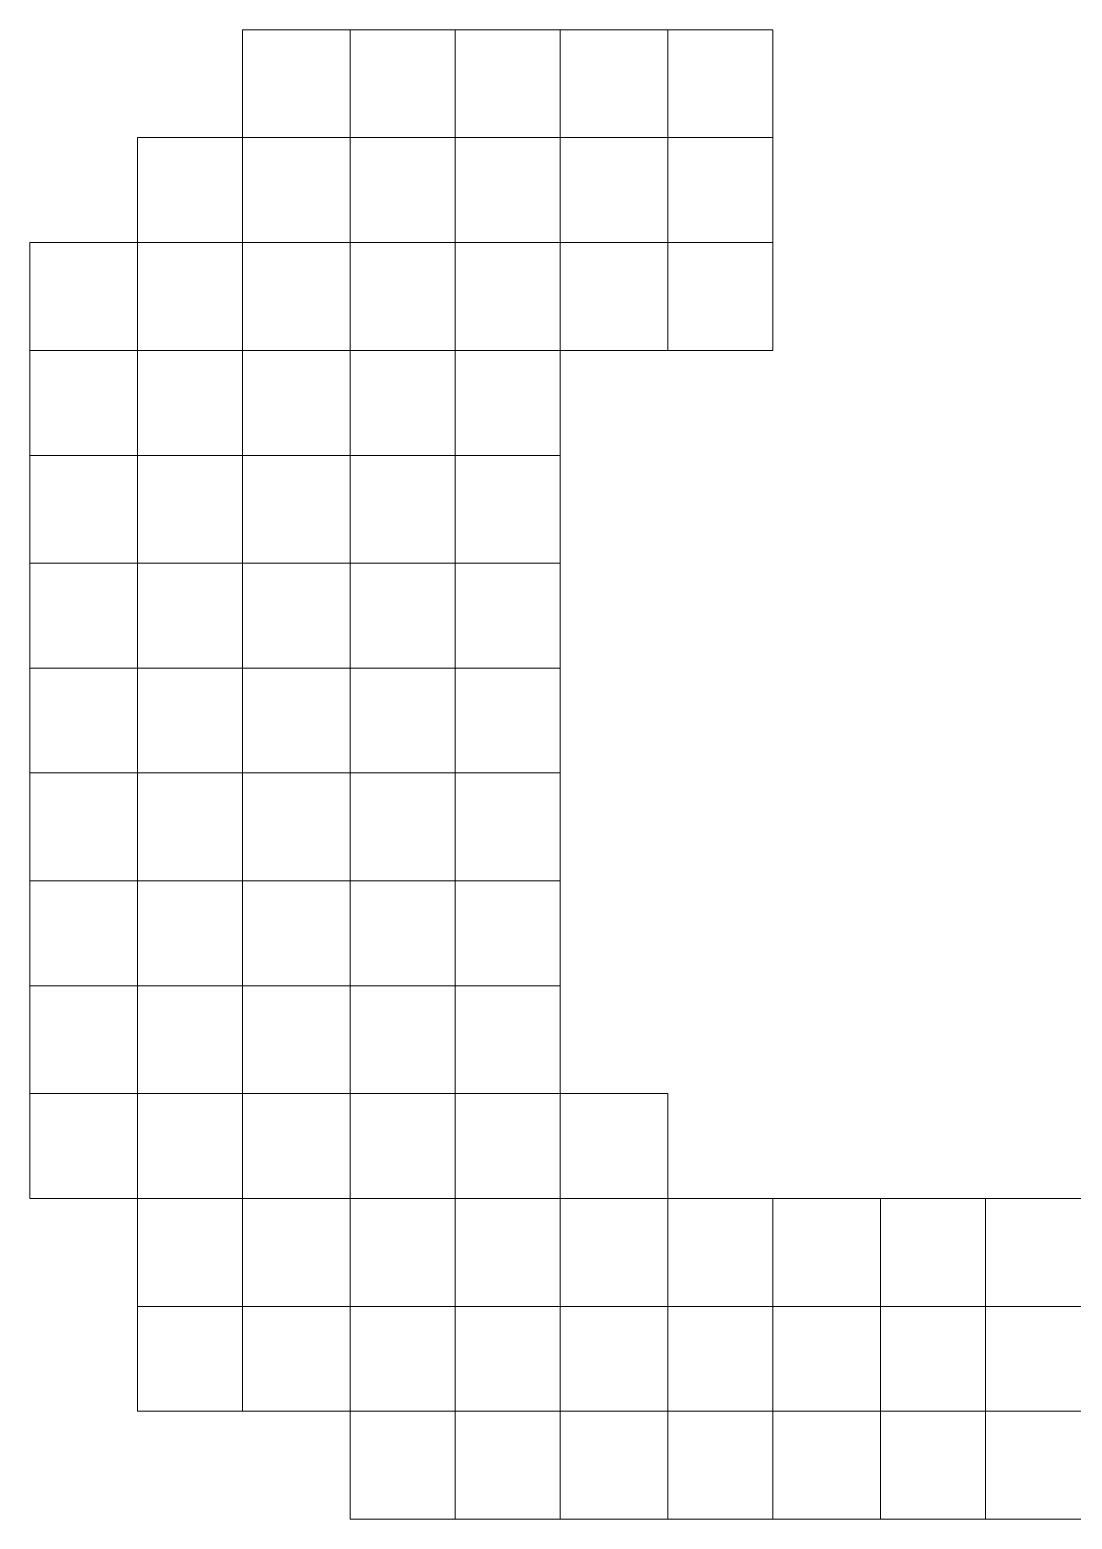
# Model space of a CAD drawing. Header units: millimetres. Extents: x -139 to 75, y -28 to 93.
# Drawn here: x -92.636 to -91.753, y 47.105 to 48.367 of the extents above; entities that cross this region are included whole.
import ezdxf

# ---------------------------------------------------------------- set-up
doc = ezdxf.new("R2010")
doc.units = ezdxf.units.MM
doc.header["$MEASUREMENT"] = 0
doc.layers.add('Layer 1', color=7, linetype='Continuous')

msp = doc.modelspace()

# ---------------------------------------------------------------- linework, layer by layer
at = {"layer": 'Layer 1', "color": 136, "lineweight": 0}
for points in [[(-92.456, 48.2759), (-92.456, 48.2759), (-92.456, 48.3673), (-92.456, 48.3673), (-92.456, 48.3673), (-92.456, 48.3673), (-92.3646, 48.3673), (-92.3646, 48.3673), (-92.3646, 48.3673), (-92.3646, 48.3673), (-92.3646, 48.2759), (-92.3646, 48.2759), (-92.3646, 48.2759), (-92.3646, 48.2759), (-92.456, 48.2759), (-92.456, 48.2759)], [(-92.3646, 48.2759), (-92.3646, 48.2759), (-92.3646, 48.3673), (-92.3646, 48.3673), (-92.3646, 48.3673), (-92.3646, 48.3673), (-92.2757, 48.3673), (-92.2757, 48.3673), (-92.2757, 48.3673), (-92.2757, 48.3673), (-92.2757, 48.2759), (-92.2757, 48.2759), (-92.2757, 48.2759), (-92.2757, 48.2759), (-92.3646, 48.2759), (-92.3646, 48.2759)], [(-92.2757, 48.2759), (-92.2757, 48.2759), (-92.2757, 48.3673), (-92.2757, 48.3673), (-92.2757, 48.3673), (-92.2757, 48.3673), (-92.1868, 48.3673), (-92.1868, 48.3673), (-92.1868, 48.3673), (-92.1868, 48.3673), (-92.1868, 48.2759), (-92.1868, 48.2759), (-92.1868, 48.2759), (-92.1868, 48.2759), (-92.2757, 48.2759), (-92.2757, 48.2759)], [(-92.1868, 48.2759), (-92.1868, 48.2759), (-92.1868, 48.3673), (-92.1868, 48.3673), (-92.1868, 48.3673), (-92.1868, 48.3673), (-92.0953, 48.3673), (-92.0953, 48.3673), (-92.0953, 48.3673), (-92.0953, 48.3673), (-92.0953, 48.2759), (-92.0953, 48.2759), (-92.0953, 48.2759), (-92.0953, 48.2759), (-92.1868, 48.2759), (-92.1868, 48.2759)], [(-92.0953, 48.2759), (-92.0953, 48.2759), (-92.0953, 48.3673), (-92.0953, 48.3673), (-92.0953, 48.3673), (-92.0953, 48.3673), (-92.0064, 48.3673), (-92.0064, 48.3673), (-92.0064, 48.3673), (-92.0064, 48.3673), (-92.0064, 48.2759), (-92.0064, 48.2759), (-92.0064, 48.2759), (-92.0064, 48.2759), (-92.0953, 48.2759), (-92.0953, 48.2759)], [(-92.5449, 48.187), (-92.5449, 48.187), (-92.5449, 48.2759), (-92.5449, 48.2759), (-92.5449, 48.2759), (-92.5449, 48.2759), (-92.456, 48.2759), (-92.456, 48.2759), (-92.456, 48.2759), (-92.456, 48.2759), (-92.456, 48.187), (-92.456, 48.187), (-92.456, 48.187), (-92.456, 48.187), (-92.5449, 48.187), (-92.5449, 48.187)], [(-92.456, 48.187), (-92.456, 48.187), (-92.456, 48.2759), (-92.456, 48.2759), (-92.456, 48.2759), (-92.456, 48.2759), (-92.3646, 48.2759), (-92.3646, 48.2759), (-92.3646, 48.2759), (-92.3646, 48.2759), (-92.3646, 48.187), (-92.3646, 48.187), (-92.3646, 48.187), (-92.3646, 48.187), (-92.456, 48.187), (-92.456, 48.187)], [(-92.3646, 48.187), (-92.3646, 48.187), (-92.3646, 48.2759), (-92.3646, 48.2759), (-92.3646, 48.2759), (-92.3646, 48.2759), (-92.2757, 48.2759), (-92.2757, 48.2759), (-92.2757, 48.2759), (-92.2757, 48.2759), (-92.2757, 48.187), (-92.2757, 48.187), (-92.2757, 48.187), (-92.2757, 48.187), (-92.3646, 48.187), (-92.3646, 48.187)], [(-92.2757, 48.187), (-92.2757, 48.187), (-92.2757, 48.2759), (-92.2757, 48.2759), (-92.2757, 48.2759), (-92.2757, 48.2759), (-92.1868, 48.2759), (-92.1868, 48.2759), (-92.1868, 48.2759), (-92.1868, 48.2759), (-92.1868, 48.187), (-92.1868, 48.187), (-92.1868, 48.187), (-92.1868, 48.187), (-92.2757, 48.187), (-92.2757, 48.187)], [(-92.1868, 48.187), (-92.1868, 48.187), (-92.1868, 48.2759), (-92.1868, 48.2759), (-92.1868, 48.2759), (-92.1868, 48.2759), (-92.0953, 48.2759), (-92.0953, 48.2759), (-92.0953, 48.2759), (-92.0953, 48.2759), (-92.0953, 48.187), (-92.0953, 48.187), (-92.0953, 48.187), (-92.0953, 48.187), (-92.1868, 48.187), (-92.1868, 48.187)], [(-92.0953, 48.187), (-92.0953, 48.187), (-92.0953, 48.2759), (-92.0953, 48.2759), (-92.0953, 48.2759), (-92.0953, 48.2759), (-92.0064, 48.2759), (-92.0064, 48.2759), (-92.0064, 48.2759), (-92.0064, 48.2759), (-92.0064, 48.187), (-92.0064, 48.187), (-92.0064, 48.187), (-92.0064, 48.187), (-92.0953, 48.187), (-92.0953, 48.187)], [(-92.6363, 48.0955), (-92.6363, 48.0955), (-92.6363, 48.187), (-92.6363, 48.187), (-92.6363, 48.187), (-92.6363, 48.187), (-92.5449, 48.187), (-92.5449, 48.187), (-92.5449, 48.187), (-92.5449, 48.187), (-92.5449, 48.0955), (-92.5449, 48.0955), (-92.5449, 48.0955), (-92.5449, 48.0955), (-92.6363, 48.0955), (-92.6363, 48.0955)], [(-92.5449, 48.0955), (-92.5449, 48.0955), (-92.5449, 48.187), (-92.5449, 48.187), (-92.5449, 48.187), (-92.5449, 48.187), (-92.456, 48.187), (-92.456, 48.187), (-92.456, 48.187), (-92.456, 48.187), (-92.456, 48.0955), (-92.456, 48.0955), (-92.456, 48.0955), (-92.456, 48.0955), (-92.5449, 48.0955), (-92.5449, 48.0955)], [(-92.456, 48.0955), (-92.456, 48.0955), (-92.456, 48.187), (-92.456, 48.187), (-92.456, 48.187), (-92.456, 48.187), (-92.3646, 48.187), (-92.3646, 48.187), (-92.3646, 48.187), (-92.3646, 48.187), (-92.3646, 48.0955), (-92.3646, 48.0955), (-92.3646, 48.0955), (-92.3646, 48.0955), (-92.456, 48.0955), (-92.456, 48.0955)], [(-92.3646, 48.0955), (-92.3646, 48.0955), (-92.3646, 48.187), (-92.3646, 48.187), (-92.3646, 48.187), (-92.3646, 48.187), (-92.2757, 48.187), (-92.2757, 48.187), (-92.2757, 48.187), (-92.2757, 48.187), (-92.2757, 48.0955), (-92.2757, 48.0955), (-92.2757, 48.0955), (-92.2757, 48.0955), (-92.3646, 48.0955), (-92.3646, 48.0955)], [(-92.2757, 48.0955), (-92.2757, 48.0955), (-92.2757, 48.187), (-92.2757, 48.187), (-92.2757, 48.187), (-92.2757, 48.187), (-92.1868, 48.187), (-92.1868, 48.187), (-92.1868, 48.187), (-92.1868, 48.187), (-92.1868, 48.0955), (-92.1868, 48.0955), (-92.1868, 48.0955), (-92.1868, 48.0955), (-92.2757, 48.0955), (-92.2757, 48.0955)], [(-92.1868, 48.0955), (-92.1868, 48.0955), (-92.1868, 48.187), (-92.1868, 48.187), (-92.1868, 48.187), (-92.1868, 48.187), (-92.0953, 48.187), (-92.0953, 48.187), (-92.0953, 48.187), (-92.0953, 48.187), (-92.0953, 48.0955), (-92.0953, 48.0955), (-92.0953, 48.0955), (-92.0953, 48.0955), (-92.1868, 48.0955), (-92.1868, 48.0955)], [(-92.0953, 48.0955), (-92.0953, 48.0955), (-92.0953, 48.187), (-92.0953, 48.187), (-92.0953, 48.187), (-92.0953, 48.187), (-92.0064, 48.187), (-92.0064, 48.187), (-92.0064, 48.187), (-92.0064, 48.187), (-92.0064, 48.0955), (-92.0064, 48.0955), (-92.0064, 48.0955), (-92.0064, 48.0955), (-92.0953, 48.0955), (-92.0953, 48.0955)], [(-92.6363, 48.0066), (-92.6363, 48.0066), (-92.6363, 48.0955), (-92.6363, 48.0955), (-92.6363, 48.0955), (-92.6363, 48.0955), (-92.5449, 48.0955), (-92.5449, 48.0955), (-92.5449, 48.0955), (-92.5449, 48.0955), (-92.5449, 48.0066), (-92.5449, 48.0066), (-92.5449, 48.0066), (-92.5449, 48.0066), (-92.6363, 48.0066), (-92.6363, 48.0066)], [(-92.5449, 48.0066), (-92.5449, 48.0066), (-92.5449, 48.0955), (-92.5449, 48.0955), (-92.5449, 48.0955), (-92.5449, 48.0955), (-92.456, 48.0955), (-92.456, 48.0955), (-92.456, 48.0955), (-92.456, 48.0955), (-92.456, 48.0066), (-92.456, 48.0066), (-92.456, 48.0066), (-92.456, 48.0066), (-92.5449, 48.0066), (-92.5449, 48.0066)], [(-92.456, 48.0066), (-92.456, 48.0066), (-92.456, 48.0955), (-92.456, 48.0955), (-92.456, 48.0955), (-92.456, 48.0955), (-92.3646, 48.0955), (-92.3646, 48.0955), (-92.3646, 48.0955), (-92.3646, 48.0955), (-92.3646, 48.0066), (-92.3646, 48.0066), (-92.3646, 48.0066), (-92.3646, 48.0066), (-92.456, 48.0066), (-92.456, 48.0066)], [(-92.3646, 48.0066), (-92.3646, 48.0066), (-92.3646, 48.0955), (-92.3646, 48.0955), (-92.3646, 48.0955), (-92.3646, 48.0955), (-92.2757, 48.0955), (-92.2757, 48.0955), (-92.2757, 48.0955), (-92.2757, 48.0955), (-92.2757, 48.0066), (-92.2757, 48.0066), (-92.2757, 48.0066), (-92.2757, 48.0066), (-92.3646, 48.0066), (-92.3646, 48.0066)], [(-92.2757, 48.0066), (-92.2757, 48.0066), (-92.2757, 48.0955), (-92.2757, 48.0955), (-92.2757, 48.0955), (-92.2757, 48.0955), (-92.1868, 48.0955), (-92.1868, 48.0955), (-92.1868, 48.0955), (-92.1868, 48.0955), (-92.1868, 48.0066), (-92.1868, 48.0066), (-92.1868, 48.0066), (-92.1868, 48.0066), (-92.2757, 48.0066), (-92.2757, 48.0066)], [(-92.6363, 47.9152), (-92.6363, 47.9152), (-92.6363, 48.0066), (-92.6363, 48.0066), (-92.6363, 48.0066), (-92.6363, 48.0066), (-92.5449, 48.0066), (-92.5449, 48.0066), (-92.5449, 48.0066), (-92.5449, 48.0066), (-92.5449, 47.9152), (-92.5449, 47.9152), (-92.5449, 47.9152), (-92.5449, 47.9152), (-92.6363, 47.9152), (-92.6363, 47.9152)], [(-92.5449, 47.9152), (-92.5449, 47.9152), (-92.5449, 48.0066), (-92.5449, 48.0066), (-92.5449, 48.0066), (-92.5449, 48.0066), (-92.456, 48.0066), (-92.456, 48.0066), (-92.456, 48.0066), (-92.456, 48.0066), (-92.456, 47.9152), (-92.456, 47.9152), (-92.456, 47.9152), (-92.456, 47.9152), (-92.5449, 47.9152), (-92.5449, 47.9152)], [(-92.456, 47.9152), (-92.456, 47.9152), (-92.456, 48.0066), (-92.456, 48.0066), (-92.456, 48.0066), (-92.456, 48.0066), (-92.3646, 48.0066), (-92.3646, 48.0066), (-92.3646, 48.0066), (-92.3646, 48.0066), (-92.3646, 47.9152), (-92.3646, 47.9152), (-92.3646, 47.9152), (-92.3646, 47.9152), (-92.456, 47.9152), (-92.456, 47.9152)], [(-92.3646, 47.9152), (-92.3646, 47.9152), (-92.3646, 48.0066), (-92.3646, 48.0066), (-92.3646, 48.0066), (-92.3646, 48.0066), (-92.2757, 48.0066), (-92.2757, 48.0066), (-92.2757, 48.0066), (-92.2757, 48.0066), (-92.2757, 47.9152), (-92.2757, 47.9152), (-92.2757, 47.9152), (-92.2757, 47.9152), (-92.3646, 47.9152), (-92.3646, 47.9152)], [(-92.2757, 47.9152), (-92.2757, 47.9152), (-92.2757, 48.0066), (-92.2757, 48.0066), (-92.2757, 48.0066), (-92.2757, 48.0066), (-92.1868, 48.0066), (-92.1868, 48.0066), (-92.1868, 48.0066), (-92.1868, 48.0066), (-92.1868, 47.9152), (-92.1868, 47.9152), (-92.1868, 47.9152), (-92.1868, 47.9152), (-92.2757, 47.9152), (-92.2757, 47.9152)], [(-92.6363, 47.8263), (-92.6363, 47.8263), (-92.6363, 47.9152), (-92.6363, 47.9152), (-92.6363, 47.9152), (-92.6363, 47.9152), (-92.5449, 47.9152), (-92.5449, 47.9152), (-92.5449, 47.9152), (-92.5449, 47.9152), (-92.5449, 47.8263), (-92.5449, 47.8263), (-92.5449, 47.8263), (-92.5449, 47.8263), (-92.6363, 47.8263), (-92.6363, 47.8263)], [(-92.5449, 47.8263), (-92.5449, 47.8263), (-92.5449, 47.9152), (-92.5449, 47.9152), (-92.5449, 47.9152), (-92.5449, 47.9152), (-92.456, 47.9152), (-92.456, 47.9152), (-92.456, 47.9152), (-92.456, 47.9152), (-92.456, 47.8263), (-92.456, 47.8263), (-92.456, 47.8263), (-92.456, 47.8263), (-92.5449, 47.8263), (-92.5449, 47.8263)], [(-92.456, 47.8263), (-92.456, 47.8263), (-92.456, 47.9152), (-92.456, 47.9152), (-92.456, 47.9152), (-92.456, 47.9152), (-92.3646, 47.9152), (-92.3646, 47.9152), (-92.3646, 47.9152), (-92.3646, 47.9152), (-92.3646, 47.8263), (-92.3646, 47.8263), (-92.3646, 47.8263), (-92.3646, 47.8263), (-92.456, 47.8263), (-92.456, 47.8263)], [(-92.3646, 47.8263), (-92.3646, 47.8263), (-92.3646, 47.9152), (-92.3646, 47.9152), (-92.3646, 47.9152), (-92.3646, 47.9152), (-92.2757, 47.9152), (-92.2757, 47.9152), (-92.2757, 47.9152), (-92.2757, 47.9152), (-92.2757, 47.8263), (-92.2757, 47.8263), (-92.2757, 47.8263), (-92.2757, 47.8263), (-92.3646, 47.8263), (-92.3646, 47.8263)], [(-92.2757, 47.8263), (-92.2757, 47.8263), (-92.2757, 47.9152), (-92.2757, 47.9152), (-92.2757, 47.9152), (-92.2757, 47.9152), (-92.1868, 47.9152), (-92.1868, 47.9152), (-92.1868, 47.9152), (-92.1868, 47.9152), (-92.1868, 47.8263), (-92.1868, 47.8263), (-92.1868, 47.8263), (-92.1868, 47.8263), (-92.2757, 47.8263), (-92.2757, 47.8263)], [(-92.6363, 47.7374), (-92.6363, 47.7374), (-92.6363, 47.8263), (-92.6363, 47.8263), (-92.6363, 47.8263), (-92.6363, 47.8263), (-92.5449, 47.8263), (-92.5449, 47.8263), (-92.5449, 47.8263), (-92.5449, 47.8263), (-92.5449, 47.7374), (-92.5449, 47.7374), (-92.5449, 47.7374), (-92.5449, 47.7374), (-92.6363, 47.7374), (-92.6363, 47.7374)], [(-92.5449, 47.7374), (-92.5449, 47.7374), (-92.5449, 47.8263), (-92.5449, 47.8263), (-92.5449, 47.8263), (-92.5449, 47.8263), (-92.456, 47.8263), (-92.456, 47.8263), (-92.456, 47.8263), (-92.456, 47.8263), (-92.456, 47.7374), (-92.456, 47.7374), (-92.456, 47.7374), (-92.456, 47.7374), (-92.5449, 47.7374), (-92.5449, 47.7374)], [(-92.456, 47.7374), (-92.456, 47.7374), (-92.456, 47.8263), (-92.456, 47.8263), (-92.456, 47.8263), (-92.456, 47.8263), (-92.3646, 47.8263), (-92.3646, 47.8263), (-92.3646, 47.8263), (-92.3646, 47.8263), (-92.3646, 47.7374), (-92.3646, 47.7374), (-92.3646, 47.7374), (-92.3646, 47.7374), (-92.456, 47.7374), (-92.456, 47.7374)], [(-92.3646, 47.7374), (-92.3646, 47.7374), (-92.3646, 47.8263), (-92.3646, 47.8263), (-92.3646, 47.8263), (-92.3646, 47.8263), (-92.2757, 47.8263), (-92.2757, 47.8263), (-92.2757, 47.8263), (-92.2757, 47.8263), (-92.2757, 47.7374), (-92.2757, 47.7374), (-92.2757, 47.7374), (-92.2757, 47.7374), (-92.3646, 47.7374), (-92.3646, 47.7374)], [(-92.2757, 47.7374), (-92.2757, 47.7374), (-92.2757, 47.8263), (-92.2757, 47.8263), (-92.2757, 47.8263), (-92.2757, 47.8263), (-92.1868, 47.8263), (-92.1868, 47.8263), (-92.1868, 47.8263), (-92.1868, 47.8263), (-92.1868, 47.7374), (-92.1868, 47.7374), (-92.1868, 47.7374), (-92.1868, 47.7374), (-92.2757, 47.7374), (-92.2757, 47.7374)], [(-92.6363, 47.6459), (-92.6363, 47.6459), (-92.6363, 47.7374), (-92.6363, 47.7374), (-92.6363, 47.7374), (-92.6363, 47.7374), (-92.5449, 47.7374), (-92.5449, 47.7374), (-92.5449, 47.7374), (-92.5449, 47.7374), (-92.5449, 47.6459), (-92.5449, 47.6459), (-92.5449, 47.6459), (-92.5449, 47.6459), (-92.6363, 47.6459), (-92.6363, 47.6459)], [(-92.5449, 47.6459), (-92.5449, 47.6459), (-92.5449, 47.7374), (-92.5449, 47.7374), (-92.5449, 47.7374), (-92.5449, 47.7374), (-92.456, 47.7374), (-92.456, 47.7374), (-92.456, 47.7374), (-92.456, 47.7374), (-92.456, 47.6459), (-92.456, 47.6459), (-92.456, 47.6459), (-92.456, 47.6459), (-92.5449, 47.6459), (-92.5449, 47.6459)], [(-92.456, 47.6459), (-92.456, 47.6459), (-92.456, 47.7374), (-92.456, 47.7374), (-92.456, 47.7374), (-92.456, 47.7374), (-92.3646, 47.7374), (-92.3646, 47.7374), (-92.3646, 47.7374), (-92.3646, 47.7374), (-92.3646, 47.6459), (-92.3646, 47.6459), (-92.3646, 47.6459), (-92.3646, 47.6459), (-92.456, 47.6459), (-92.456, 47.6459)], [(-92.3646, 47.6459), (-92.3646, 47.6459), (-92.3646, 47.7374), (-92.3646, 47.7374), (-92.3646, 47.7374), (-92.3646, 47.7374), (-92.2757, 47.7374), (-92.2757, 47.7374), (-92.2757, 47.7374), (-92.2757, 47.7374), (-92.2757, 47.6459), (-92.2757, 47.6459), (-92.2757, 47.6459), (-92.2757, 47.6459), (-92.3646, 47.6459), (-92.3646, 47.6459)], [(-92.2757, 47.6459), (-92.2757, 47.6459), (-92.2757, 47.7374), (-92.2757, 47.7374), (-92.2757, 47.7374), (-92.2757, 47.7374), (-92.1868, 47.7374), (-92.1868, 47.7374), (-92.1868, 47.7374), (-92.1868, 47.7374), (-92.1868, 47.6459), (-92.1868, 47.6459), (-92.1868, 47.6459), (-92.1868, 47.6459), (-92.2757, 47.6459), (-92.2757, 47.6459)], [(-92.6363, 47.557), (-92.6363, 47.557), (-92.6363, 47.6459), (-92.6363, 47.6459), (-92.6363, 47.6459), (-92.6363, 47.6459), (-92.5449, 47.6459), (-92.5449, 47.6459), (-92.5449, 47.6459), (-92.5449, 47.6459), (-92.5449, 47.557), (-92.5449, 47.557), (-92.5449, 47.557), (-92.5449, 47.557), (-92.6363, 47.557), (-92.6363, 47.557)], [(-92.5449, 47.557), (-92.5449, 47.557), (-92.5449, 47.6459), (-92.5449, 47.6459), (-92.5449, 47.6459), (-92.5449, 47.6459), (-92.456, 47.6459), (-92.456, 47.6459), (-92.456, 47.6459), (-92.456, 47.6459), (-92.456, 47.557), (-92.456, 47.557), (-92.456, 47.557), (-92.456, 47.557), (-92.5449, 47.557), (-92.5449, 47.557)], [(-92.456, 47.557), (-92.456, 47.557), (-92.456, 47.6459), (-92.456, 47.6459), (-92.456, 47.6459), (-92.456, 47.6459), (-92.3646, 47.6459), (-92.3646, 47.6459), (-92.3646, 47.6459), (-92.3646, 47.6459), (-92.3646, 47.557), (-92.3646, 47.557), (-92.3646, 47.557), (-92.3646, 47.557), (-92.456, 47.557), (-92.456, 47.557)], [(-92.3646, 47.557), (-92.3646, 47.557), (-92.3646, 47.6459), (-92.3646, 47.6459), (-92.3646, 47.6459), (-92.3646, 47.6459), (-92.2757, 47.6459), (-92.2757, 47.6459), (-92.2757, 47.6459), (-92.2757, 47.6459), (-92.2757, 47.557), (-92.2757, 47.557), (-92.2757, 47.557), (-92.2757, 47.557), (-92.3646, 47.557), (-92.3646, 47.557)], [(-92.2757, 47.557), (-92.2757, 47.557), (-92.2757, 47.6459), (-92.2757, 47.6459), (-92.2757, 47.6459), (-92.2757, 47.6459), (-92.1868, 47.6459), (-92.1868, 47.6459), (-92.1868, 47.6459), (-92.1868, 47.6459), (-92.1868, 47.557), (-92.1868, 47.557), (-92.1868, 47.557), (-92.1868, 47.557), (-92.2757, 47.557), (-92.2757, 47.557)], [(-92.6363, 47.4656), (-92.6363, 47.4656), (-92.6363, 47.557), (-92.6363, 47.557), (-92.6363, 47.557), (-92.6363, 47.557), (-92.5449, 47.557), (-92.5449, 47.557), (-92.5449, 47.557), (-92.5449, 47.557), (-92.5449, 47.4656), (-92.5449, 47.4656), (-92.5449, 47.4656), (-92.5449, 47.4656), (-92.6363, 47.4656), (-92.6363, 47.4656)], [(-92.5449, 47.4656), (-92.5449, 47.4656), (-92.5449, 47.557), (-92.5449, 47.557), (-92.5449, 47.557), (-92.5449, 47.557), (-92.456, 47.557), (-92.456, 47.557), (-92.456, 47.557), (-92.456, 47.557), (-92.456, 47.4656), (-92.456, 47.4656), (-92.456, 47.4656), (-92.456, 47.4656), (-92.5449, 47.4656), (-92.5449, 47.4656)], [(-92.456, 47.4656), (-92.456, 47.4656), (-92.456, 47.557), (-92.456, 47.557), (-92.456, 47.557), (-92.456, 47.557), (-92.3646, 47.557), (-92.3646, 47.557), (-92.3646, 47.557), (-92.3646, 47.557), (-92.3646, 47.4656), (-92.3646, 47.4656), (-92.3646, 47.4656), (-92.3646, 47.4656), (-92.456, 47.4656), (-92.456, 47.4656)], [(-92.3646, 47.4656), (-92.3646, 47.4656), (-92.3646, 47.557), (-92.3646, 47.557), (-92.3646, 47.557), (-92.3646, 47.557), (-92.2757, 47.557), (-92.2757, 47.557), (-92.2757, 47.557), (-92.2757, 47.557), (-92.2757, 47.4656), (-92.2757, 47.4656), (-92.2757, 47.4656), (-92.2757, 47.4656), (-92.3646, 47.4656), (-92.3646, 47.4656)], [(-92.2757, 47.4656), (-92.2757, 47.4656), (-92.2757, 47.557), (-92.2757, 47.557), (-92.2757, 47.557), (-92.2757, 47.557), (-92.1868, 47.557), (-92.1868, 47.557), (-92.1868, 47.557), (-92.1868, 47.557), (-92.1868, 47.4656), (-92.1868, 47.4656), (-92.1868, 47.4656), (-92.1868, 47.4656), (-92.2757, 47.4656), (-92.2757, 47.4656)], [(-92.6363, 47.3767), (-92.6363, 47.3767), (-92.6363, 47.4656), (-92.6363, 47.4656), (-92.6363, 47.4656), (-92.6363, 47.4656), (-92.5449, 47.4656), (-92.5449, 47.4656), (-92.5449, 47.4656), (-92.5449, 47.4656), (-92.5449, 47.3767), (-92.5449, 47.3767), (-92.5449, 47.3767), (-92.5449, 47.3767), (-92.6363, 47.3767), (-92.6363, 47.3767)], [(-92.5449, 47.3767), (-92.5449, 47.3767), (-92.5449, 47.4656), (-92.5449, 47.4656), (-92.5449, 47.4656), (-92.5449, 47.4656), (-92.456, 47.4656), (-92.456, 47.4656), (-92.456, 47.4656), (-92.456, 47.4656), (-92.456, 47.3767), (-92.456, 47.3767), (-92.456, 47.3767), (-92.456, 47.3767), (-92.5449, 47.3767), (-92.5449, 47.3767)], [(-92.456, 47.3767), (-92.456, 47.3767), (-92.456, 47.4656), (-92.456, 47.4656), (-92.456, 47.4656), (-92.456, 47.4656), (-92.3646, 47.4656), (-92.3646, 47.4656), (-92.3646, 47.4656), (-92.3646, 47.4656), (-92.3646, 47.3767), (-92.3646, 47.3767), (-92.3646, 47.3767), (-92.3646, 47.3767), (-92.456, 47.3767), (-92.456, 47.3767)], [(-92.3646, 47.3767), (-92.3646, 47.3767), (-92.3646, 47.4656), (-92.3646, 47.4656), (-92.3646, 47.4656), (-92.3646, 47.4656), (-92.2757, 47.4656), (-92.2757, 47.4656), (-92.2757, 47.4656), (-92.2757, 47.4656), (-92.2757, 47.3767), (-92.2757, 47.3767), (-92.2757, 47.3767), (-92.2757, 47.3767), (-92.3646, 47.3767), (-92.3646, 47.3767)], [(-92.2757, 47.3767), (-92.2757, 47.3767), (-92.2757, 47.4656), (-92.2757, 47.4656), (-92.2757, 47.4656), (-92.2757, 47.4656), (-92.1868, 47.4656), (-92.1868, 47.4656), (-92.1868, 47.4656), (-92.1868, 47.4656), (-92.1868, 47.3767), (-92.1868, 47.3767), (-92.1868, 47.3767), (-92.1868, 47.3767), (-92.2757, 47.3767), (-92.2757, 47.3767)], [(-92.1868, 47.3767), (-92.1868, 47.3767), (-92.1868, 47.4656), (-92.1868, 47.4656), (-92.1868, 47.4656), (-92.1868, 47.4656), (-92.0953, 47.4656), (-92.0953, 47.4656), (-92.0953, 47.4656), (-92.0953, 47.4656), (-92.0953, 47.3767), (-92.0953, 47.3767), (-92.0953, 47.3767), (-92.0953, 47.3767), (-92.1868, 47.3767), (-92.1868, 47.3767)], [(-92.5449, 47.2853), (-92.5449, 47.2853), (-92.5449, 47.3767), (-92.5449, 47.3767), (-92.5449, 47.3767), (-92.5449, 47.3767), (-92.456, 47.3767), (-92.456, 47.3767), (-92.456, 47.3767), (-92.456, 47.3767), (-92.456, 47.2853), (-92.456, 47.2853), (-92.456, 47.2853), (-92.456, 47.2853), (-92.5449, 47.2853), (-92.5449, 47.2853)], [(-92.456, 47.2853), (-92.456, 47.2853), (-92.456, 47.3767), (-92.456, 47.3767), (-92.456, 47.3767), (-92.456, 47.3767), (-92.3646, 47.3767), (-92.3646, 47.3767), (-92.3646, 47.3767), (-92.3646, 47.3767), (-92.3646, 47.2853), (-92.3646, 47.2853), (-92.3646, 47.2853), (-92.3646, 47.2853), (-92.456, 47.2853), (-92.456, 47.2853)], [(-92.3646, 47.2853), (-92.3646, 47.2853), (-92.3646, 47.3767), (-92.3646, 47.3767), (-92.3646, 47.3767), (-92.3646, 47.3767), (-92.2757, 47.3767), (-92.2757, 47.3767), (-92.2757, 47.3767), (-92.2757, 47.3767), (-92.2757, 47.2853), (-92.2757, 47.2853), (-92.2757, 47.2853), (-92.2757, 47.2853), (-92.3646, 47.2853), (-92.3646, 47.2853)], [(-92.2757, 47.2853), (-92.2757, 47.2853), (-92.2757, 47.3767), (-92.2757, 47.3767), (-92.2757, 47.3767), (-92.2757, 47.3767), (-92.1868, 47.3767), (-92.1868, 47.3767), (-92.1868, 47.3767), (-92.1868, 47.3767), (-92.1868, 47.2853), (-92.1868, 47.2853), (-92.1868, 47.2853), (-92.1868, 47.2853), (-92.2757, 47.2853), (-92.2757, 47.2853)], [(-92.1868, 47.2853), (-92.1868, 47.2853), (-92.1868, 47.3767), (-92.1868, 47.3767), (-92.1868, 47.3767), (-92.1868, 47.3767), (-92.0953, 47.3767), (-92.0953, 47.3767), (-92.0953, 47.3767), (-92.0953, 47.3767), (-92.0953, 47.2853), (-92.0953, 47.2853), (-92.0953, 47.2853), (-92.0953, 47.2853), (-92.1868, 47.2853), (-92.1868, 47.2853)], [(-92.0953, 47.2853), (-92.0953, 47.2853), (-92.0953, 47.3767), (-92.0953, 47.3767), (-92.0953, 47.3767), (-92.0953, 47.3767), (-92.0064, 47.3767), (-92.0064, 47.3767), (-92.0064, 47.3767), (-92.0064, 47.3767), (-92.0064, 47.2853), (-92.0064, 47.2853), (-92.0064, 47.2853), (-92.0064, 47.2853), (-92.0953, 47.2853), (-92.0953, 47.2853)], [(-92.0064, 47.2853), (-92.0064, 47.2853), (-92.0064, 47.3767), (-92.0064, 47.3767), (-92.0064, 47.3767), (-92.0064, 47.3767), (-91.915, 47.3767), (-91.915, 47.3767), (-91.915, 47.3767), (-91.915, 47.3767), (-91.915, 47.2853), (-91.915, 47.2853), (-91.915, 47.2853), (-91.915, 47.2853), (-92.0064, 47.2853), (-92.0064, 47.2853)], [(-91.915, 47.2853), (-91.915, 47.2853), (-91.915, 47.3767), (-91.915, 47.3767), (-91.915, 47.3767), (-91.915, 47.3767), (-91.8261, 47.3767), (-91.8261, 47.3767), (-91.8261, 47.3767), (-91.8261, 47.3767), (-91.8261, 47.2853), (-91.8261, 47.2853), (-91.8261, 47.2853), (-91.8261, 47.2853), (-91.915, 47.2853), (-91.915, 47.2853)], [(-91.8261, 47.2853), (-91.8261, 47.2853), (-91.8261, 47.3767), (-91.8261, 47.3767), (-91.8261, 47.3767), (-91.8261, 47.3767), (-91.7346, 47.3767), (-91.7346, 47.3767), (-91.7346, 47.3767), (-91.7346, 47.3767), (-91.7346, 47.2853), (-91.7346, 47.2853), (-91.7346, 47.2853), (-91.7346, 47.2853), (-91.8261, 47.2853), (-91.8261, 47.2853)], [(-92.5449, 47.1964), (-92.5449, 47.1964), (-92.5449, 47.2853), (-92.5449, 47.2853), (-92.5449, 47.2853), (-92.5449, 47.2853), (-92.456, 47.2853), (-92.456, 47.2853), (-92.456, 47.2853), (-92.456, 47.2853), (-92.456, 47.1964), (-92.456, 47.1964), (-92.456, 47.1964), (-92.456, 47.1964), (-92.5449, 47.1964), (-92.5449, 47.1964)], [(-92.456, 47.1964), (-92.456, 47.1964), (-92.456, 47.2853), (-92.456, 47.2853), (-92.456, 47.2853), (-92.456, 47.2853), (-92.3646, 47.2853), (-92.3646, 47.2853), (-92.3646, 47.2853), (-92.3646, 47.2853), (-92.3646, 47.1964), (-92.3646, 47.1964), (-92.3646, 47.1964), (-92.3646, 47.1964), (-92.456, 47.1964), (-92.456, 47.1964)], [(-92.3646, 47.1964), (-92.3646, 47.1964), (-92.3646, 47.2853), (-92.3646, 47.2853), (-92.3646, 47.2853), (-92.3646, 47.2853), (-92.2757, 47.2853), (-92.2757, 47.2853), (-92.2757, 47.2853), (-92.2757, 47.2853), (-92.2757, 47.1964), (-92.2757, 47.1964), (-92.2757, 47.1964), (-92.2757, 47.1964), (-92.3646, 47.1964), (-92.3646, 47.1964)], [(-92.2757, 47.1964), (-92.2757, 47.1964), (-92.2757, 47.2853), (-92.2757, 47.2853), (-92.2757, 47.2853), (-92.2757, 47.2853), (-92.1868, 47.2853), (-92.1868, 47.2853), (-92.1868, 47.2853), (-92.1868, 47.2853), (-92.1868, 47.1964), (-92.1868, 47.1964), (-92.1868, 47.1964), (-92.1868, 47.1964), (-92.2757, 47.1964), (-92.2757, 47.1964)], [(-92.1868, 47.1964), (-92.1868, 47.1964), (-92.1868, 47.2853), (-92.1868, 47.2853), (-92.1868, 47.2853), (-92.1868, 47.2853), (-92.0953, 47.2853), (-92.0953, 47.2853), (-92.0953, 47.2853), (-92.0953, 47.2853), (-92.0953, 47.1964), (-92.0953, 47.1964), (-92.0953, 47.1964), (-92.0953, 47.1964), (-92.1868, 47.1964), (-92.1868, 47.1964)], [(-92.0953, 47.1964), (-92.0953, 47.1964), (-92.0953, 47.2853), (-92.0953, 47.2853), (-92.0953, 47.2853), (-92.0953, 47.2853), (-92.0064, 47.2853), (-92.0064, 47.2853), (-92.0064, 47.2853), (-92.0064, 47.2853), (-92.0064, 47.1964), (-92.0064, 47.1964), (-92.0064, 47.1964), (-92.0064, 47.1964), (-92.0953, 47.1964), (-92.0953, 47.1964)], [(-92.0064, 47.1964), (-92.0064, 47.1964), (-92.0064, 47.2853), (-92.0064, 47.2853), (-92.0064, 47.2853), (-92.0064, 47.2853), (-91.915, 47.2853), (-91.915, 47.2853), (-91.915, 47.2853), (-91.915, 47.2853), (-91.915, 47.1964), (-91.915, 47.1964), (-91.915, 47.1964), (-91.915, 47.1964), (-92.0064, 47.1964), (-92.0064, 47.1964)], [(-91.915, 47.1964), (-91.915, 47.1964), (-91.915, 47.2853), (-91.915, 47.2853), (-91.915, 47.2853), (-91.915, 47.2853), (-91.8261, 47.2853), (-91.8261, 47.2853), (-91.8261, 47.2853), (-91.8261, 47.2853), (-91.8261, 47.1964), (-91.8261, 47.1964), (-91.8261, 47.1964), (-91.8261, 47.1964), (-91.915, 47.1964), (-91.915, 47.1964)], [(-91.8261, 47.1964), (-91.8261, 47.1964), (-91.8261, 47.2853), (-91.8261, 47.2853), (-91.8261, 47.2853), (-91.8261, 47.2853), (-91.7346, 47.2853), (-91.7346, 47.2853), (-91.7346, 47.2853), (-91.7346, 47.2853), (-91.7346, 47.1964), (-91.7346, 47.1964), (-91.7346, 47.1964), (-91.7346, 47.1964), (-91.8261, 47.1964), (-91.8261, 47.1964)], [(-92.3646, 47.1049), (-92.3646, 47.1049), (-92.3646, 47.1964), (-92.3646, 47.1964), (-92.3646, 47.1964), (-92.3646, 47.1964), (-92.2757, 47.1964), (-92.2757, 47.1964), (-92.2757, 47.1964), (-92.2757, 47.1964), (-92.2757, 47.1049), (-92.2757, 47.1049), (-92.2757, 47.1049), (-92.2757, 47.1049), (-92.3646, 47.1049), (-92.3646, 47.1049)], [(-92.2757, 47.1049), (-92.2757, 47.1049), (-92.2757, 47.1964), (-92.2757, 47.1964), (-92.2757, 47.1964), (-92.2757, 47.1964), (-92.1868, 47.1964), (-92.1868, 47.1964), (-92.1868, 47.1964), (-92.1868, 47.1964), (-92.1868, 47.1049), (-92.1868, 47.1049), (-92.1868, 47.1049), (-92.1868, 47.1049), (-92.2757, 47.1049), (-92.2757, 47.1049)], [(-92.1868, 47.1049), (-92.1868, 47.1049), (-92.1868, 47.1964), (-92.1868, 47.1964), (-92.1868, 47.1964), (-92.1868, 47.1964), (-92.0953, 47.1964), (-92.0953, 47.1964), (-92.0953, 47.1964), (-92.0953, 47.1964), (-92.0953, 47.1049), (-92.0953, 47.1049), (-92.0953, 47.1049), (-92.0953, 47.1049), (-92.1868, 47.1049), (-92.1868, 47.1049)], [(-92.0953, 47.1049), (-92.0953, 47.1049), (-92.0953, 47.1964), (-92.0953, 47.1964), (-92.0953, 47.1964), (-92.0953, 47.1964), (-92.0064, 47.1964), (-92.0064, 47.1964), (-92.0064, 47.1964), (-92.0064, 47.1964), (-92.0064, 47.1049), (-92.0064, 47.1049), (-92.0064, 47.1049), (-92.0064, 47.1049), (-92.0953, 47.1049), (-92.0953, 47.1049)], [(-92.0064, 47.1049), (-92.0064, 47.1049), (-92.0064, 47.1964), (-92.0064, 47.1964), (-92.0064, 47.1964), (-92.0064, 47.1964), (-91.915, 47.1964), (-91.915, 47.1964), (-91.915, 47.1964), (-91.915, 47.1964), (-91.915, 47.1049), (-91.915, 47.1049), (-91.915, 47.1049), (-91.915, 47.1049), (-92.0064, 47.1049), (-92.0064, 47.1049)], [(-91.915, 47.1049), (-91.915, 47.1049), (-91.915, 47.1964), (-91.915, 47.1964), (-91.915, 47.1964), (-91.915, 47.1964), (-91.8261, 47.1964), (-91.8261, 47.1964), (-91.8261, 47.1964), (-91.8261, 47.1964), (-91.8261, 47.1049), (-91.8261, 47.1049), (-91.8261, 47.1049), (-91.8261, 47.1049), (-91.915, 47.1049), (-91.915, 47.1049)], [(-91.8261, 47.1049), (-91.8261, 47.1049), (-91.8261, 47.1964), (-91.8261, 47.1964), (-91.8261, 47.1964), (-91.8261, 47.1964), (-91.7346, 47.1964), (-91.7346, 47.1964), (-91.7346, 47.1964), (-91.7346, 47.1964), (-91.7346, 47.1049), (-91.7346, 47.1049), (-91.7346, 47.1049), (-91.7346, 47.1049), (-91.8261, 47.1049), (-91.8261, 47.1049)]]:
    msp.add_open_spline(points, degree=3, knots=[0, 0, 0, 0, 0.2, 0.2, 0.2, 0.2, 0.4, 0.4, 0.4, 0.4, 0.6, 0.6, 0.6, 0.6, 1, 1, 1, 1], dxfattribs=at)

doc.saveas('drawing.dxf')
